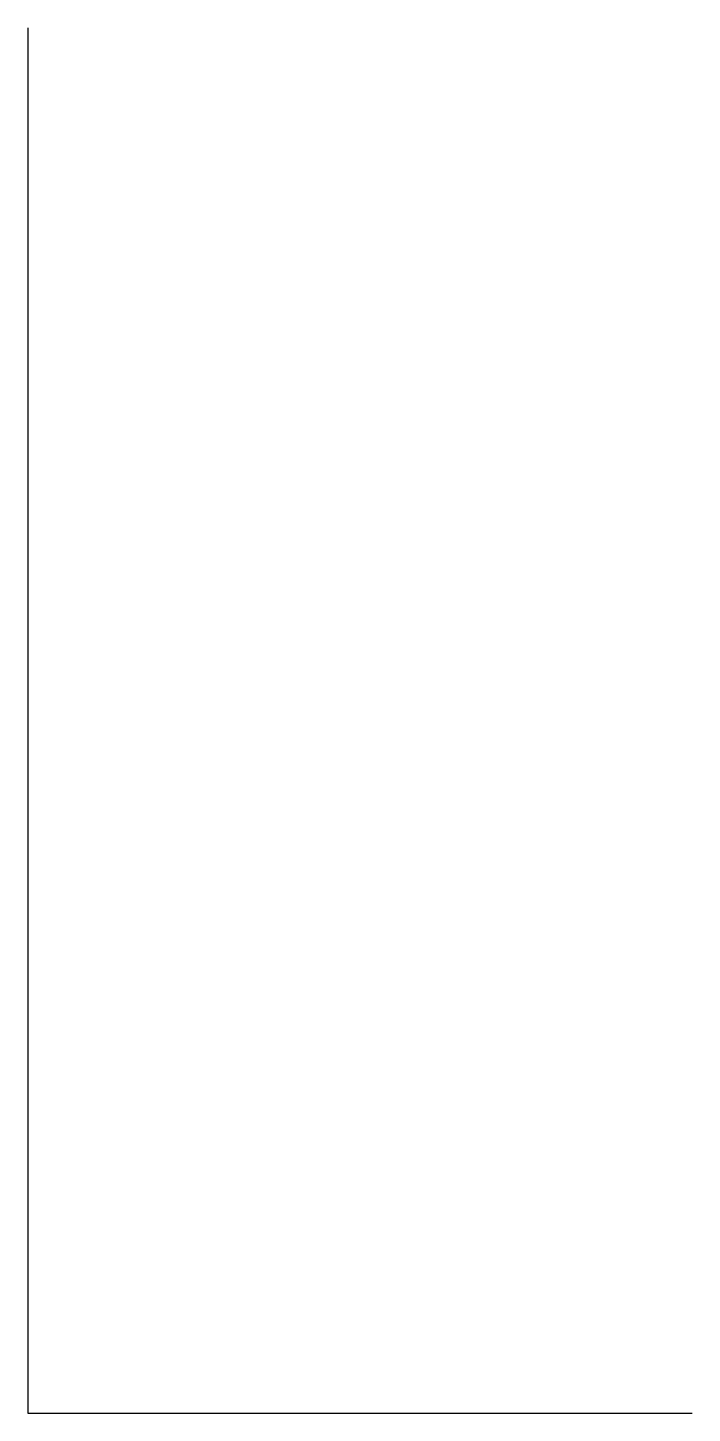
# Model space of a CAD drawing. Header units: millimetres. Extents: x -0.6 to 0.6, y -1.25 to 1.25.
import ezdxf

# ---------------------------------------------------------------- set-up
doc = ezdxf.new("R2010")
doc.units = ezdxf.units.MM

msp = doc.modelspace()

# ---------------------------------------------------------------- linework, layer by layer
at = {"color": 0}
for p, q in [((-0.6, 1.25), (-0.6, -1.25)), ((-0.6, -1.25), (0.6, -1.25))]:
    msp.add_line(p, q, dxfattribs=at)

doc.saveas('drawing.dxf')
